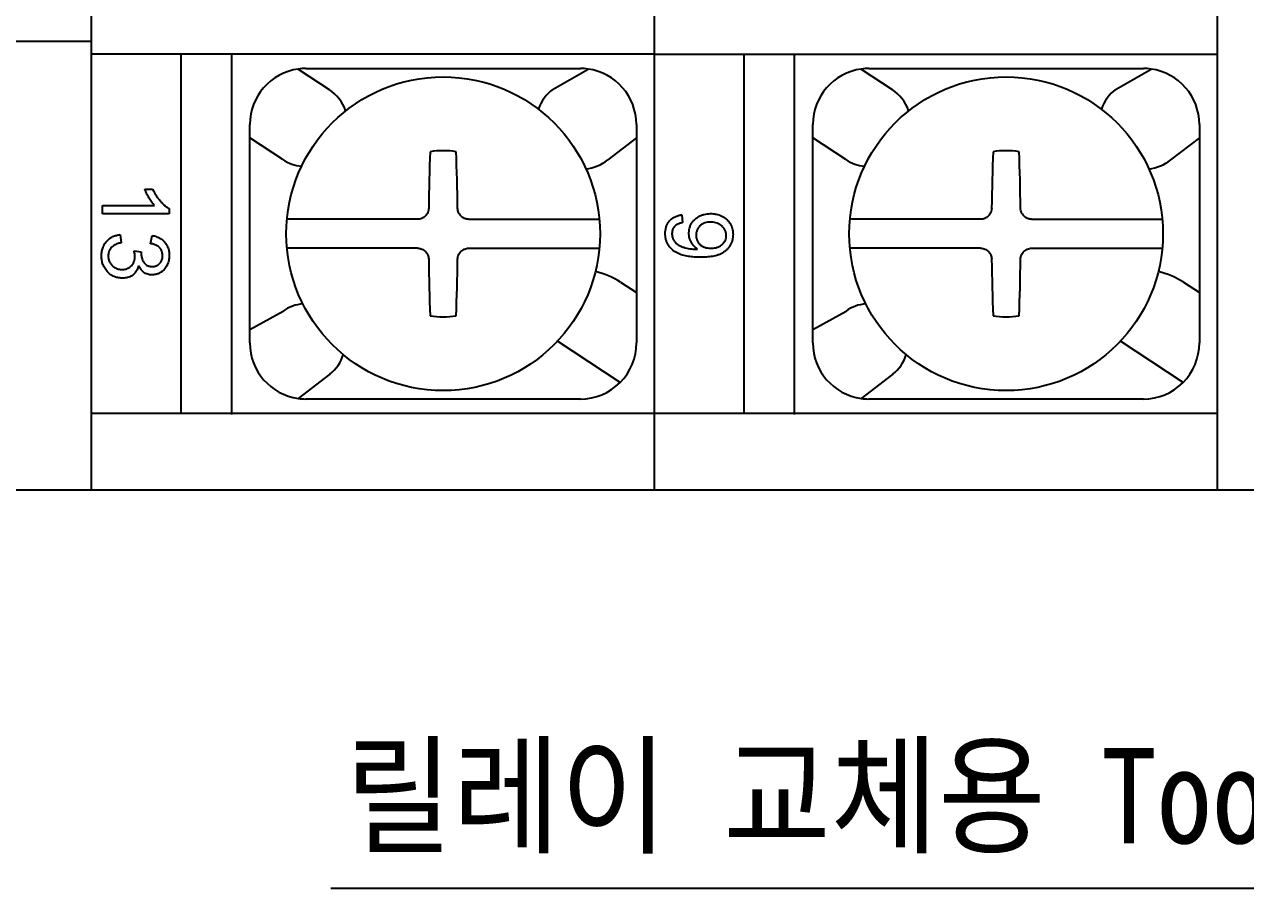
# Model space of a CAD drawing. Header units: millimetres. Extents: x 3555 to 3968, y -1583 to -1296.
# Drawn here: x 3653.43 to 3675.23, y -1439.29 to -1423.87 of the extents above; entities that cross this region are included whole.
import ezdxf

# ---------------------------------------------------------------- set-up
doc = ezdxf.new("R2010")
doc.units = ezdxf.units.MM
doc.styles.add('굴림', font='', dxfattribs={"width": 0.9})
doc.styles.get('굴림').set_extended_font_data('GulimChe')
doc.dimstyles.new('ISO-25', dxfattribs={"dimtxt": 1.7, "dimasz": 2, "dimexe": 1.25, "dimexo": 2, "dimtad": 1, "dimzin": 9, "dimdsep": 46, "dimtxsty": '굴림', "dimcen": 2.5, "dimclrd": 4, "dimclre": 4, "dimclrt": 4, "dimadec": 0, "dimazin": 0, "dimtfac": 1, "dimtmove": 0, "dimatfit": 3, "dimfxl": 1, "dimarcsym": 0})

msp = doc.modelspace()

# ---------------------------------------------------------------- linework, layer by layer
for p, q in [((3674.729, -1432.173), (3674.729, -1400.173)), ((3654.629, -1424.4), (3654.629, -1423.205)), ((3664.679, -1424.399), (3664.679, -1423.206)), ((3654.629, -1424.173), (3648.379, -1424.173)), ((3664.679, -1424.396), (3654.629, -1424.396)), ((3654.629, -1424.411), (3654.629, -1424.4)), ((3654.629, -1424.419), (3654.629, -1424.411)), ((3656.229, -1430.81), (3656.229, -1424.396)), ((3657.129, -1430.83), (3657.129, -1424.396)), ((3664.679, -1430.786), (3664.679, -1424.396)), ((3664.679, -1424.396), (3674.729, -1424.396)), ((3666.279, -1430.793), (3666.279, -1424.396)), ((3667.179, -1430.83), (3667.179, -1424.396)), ((3654.629, -1430.787), (3654.629, -1424.419)), ((3658.316, -1424.662), (3658.867, -1425.027)), ((3658.454, -1424.653), (3663.354, -1424.653)), ((3662.866, -1425.02), (3663.492, -1424.662)), ((3668.366, -1424.662), (3668.917, -1425.027)), ((3668.504, -1424.653), (3673.404, -1424.653)), ((3672.916, -1425.02), (3673.542, -1424.662)), ((3657.454, -1425.891), (3657.454, -1425.653)), ((3664.354, -1425.653), (3664.354, -1425.891)), ((3667.504, -1425.891), (3667.504, -1425.653)), ((3674.404, -1425.653), (3674.404, -1425.891)), ((3658.04, -1426.278), (3657.454, -1425.891)), ((3657.454, -1429.315), (3657.454, -1425.891)), ((3664.354, -1425.891), (3663.841, -1426.286)), ((3664.354, -1425.891), (3664.354, -1428.654)), ((3668.09, -1426.278), (3667.504, -1425.891)), ((3667.504, -1429.315), (3667.504, -1425.891)), ((3674.404, -1425.891), (3673.891, -1426.286)), ((3674.404, -1425.891), (3674.404, -1428.654)), ((3655.577, -1426.81), (3655.718, -1426.81)), ((3654.825, -1427.101), (3655.752, -1427.101)), ((3654.825, -1427.246), (3654.825, -1427.101)), ((3656.015, -1427.246), (3654.825, -1427.246)), ((3656.015, -1427.152), (3656.015, -1427.246)), ((3665.163, -1427.266), (3665.176, -1427.405)), ((3655.138, -1427.619), (3655.157, -1427.765)), ((3655.682, -1427.78), (3655.708, -1427.634)), ((3655.386, -1427.907), (3655.514, -1427.923)), ((3664.071, -1428.467), (3664.354, -1428.654)), ((3674.121, -1428.467), (3674.404, -1428.654)), ((3664.354, -1428.654), (3664.354, -1429.553)), ((3674.404, -1428.654), (3674.404, -1429.553)), ((3657.454, -1429.315), (3658.047, -1428.983)), ((3667.504, -1429.315), (3668.097, -1428.983)), ((3657.454, -1429.553), (3657.454, -1429.315)), ((3667.504, -1429.553), (3667.504, -1429.315)), ((3664.062, -1430.259), (3662.944, -1429.52)), ((3674.112, -1430.259), (3672.994, -1429.52)), ((3658.881, -1430.107), (3658.316, -1430.543)), ((3668.931, -1430.107), (3668.366, -1430.543)), ((3663.354, -1430.553), (3658.454, -1430.553)), ((3673.404, -1430.553), (3668.504, -1430.553)), ((3654.629, -1430.805), (3654.629, -1430.787)), ((3654.629, -1432.173), (3654.629, -1430.805)), ((3674.729, -1430.81), (3654.629, -1430.81)), ((3664.679, -1430.798), (3664.679, -1430.786)), ((3664.679, -1430.804), (3664.679, -1430.798)), ((3664.679, -1430.806), (3664.679, -1430.804)), ((3664.679, -1432.173), (3664.679, -1430.806)), ((3648.379, -1432.173), (3725.629, -1432.173))]:
    msp.add_line(p, q)
at = {"ltscale": 0.3}
for p, q in [((3660.448, -1427.345), (3658.116, -1427.345)), ((3661.359, -1427.345), (3663.692, -1427.345)), ((3670.498, -1427.345), (3668.166, -1427.345)), ((3671.409, -1427.345), (3673.742, -1427.345)), ((3660.448, -1427.861), (3658.116, -1427.861)), ((3661.359, -1427.861), (3663.692, -1427.861)), ((3670.498, -1427.861), (3668.166, -1427.861)), ((3671.409, -1427.861), (3673.742, -1427.861))]:
    msp.add_line(p, q, dxfattribs=at)
for centre in [(3660.904, -1427.603), (3670.954, -1427.603)]:
    msp.add_circle(centre, 2.8)
for centre, radius, start, end in [((3658.454, -1425.653), 1, 97.9442, 180), ((3658.454, -1425.653), 1, 90, 97.9442), ((3663.354, -1425.653), 1, 82.0558, 90), ((3663.354, -1425.653), 1, 0, 82.0558), ((3668.504, -1425.653), 1, 97.9442, 180), ((3668.504, -1425.653), 1, 90, 97.9442), ((3673.404, -1425.653), 1, 82.0558, 90), ((3673.404, -1425.653), 1, 0, 82.0558), ((3658.454, -1425.653), 0.75, 18.9259, 56.5346), ((3663.354, -1425.653), 0.799, 127.6139, 159.8732), ((3668.504, -1425.653), 0.75, 18.9259, 56.5346), ((3673.404, -1425.653), 0.799, 127.6139, 159.8732), ((3660.904, -1427.603), 1.483, 80.9605, 99.0395), ((3670.954, -1427.603), 1.483, 80.9605, 99.0395), ((3658.454, -1425.653), 0.75, 236.5346, 264.0409), ((3663.354, -1425.653), 0.799, 277.163, 307.6139), ((3668.504, -1425.653), 0.75, 236.5346, 264.0409), ((3673.404, -1425.653), 0.799, 277.163, 307.6139), ((3663.354, -1429.553), 1.301, 56.5346, 78.1574), ((3673.404, -1429.553), 1.301, 56.5346, 78.1574), ((3658.454, -1429.553), 0.7, 94.4638, 125.5396), ((3668.504, -1429.553), 0.7, 94.4638, 125.5396), ((3660.904, -1427.603), 1.483, 260.9605, 279.0395), ((3670.954, -1427.603), 1.483, 260.9605, 279.0395), ((3658.454, -1429.553), 1, 180, 262.0558), ((3663.354, -1429.553), 1, 315.0814, 0), ((3668.504, -1429.553), 1, 180, 262.0558), ((3673.404, -1429.553), 1, 315.0814, 0), ((3658.454, -1429.553), 0.7, 307.6139, 342.568), ((3668.504, -1429.553), 0.7, 307.6139, 342.568), ((3663.354, -1429.553), 1, 270, 315.0814), ((3673.404, -1429.553), 1, 270, 315.0814), ((3658.454, -1429.553), 1, 262.0558, 270), ((3668.504, -1429.553), 1, 262.0558, 270)]:
    msp.add_arc(centre, radius, start, end)
for centre, major_axis, start_param, end_param in [((3661.076, -1427.604), (0.039, 4.997), 1.273815, 1.479878), ((3660.732, -1427.604), (0.039, -4.997), 1.661715, 1.867778), ((3671.126, -1427.604), (0.039, 4.997), 1.273815, 1.479878), ((3670.782, -1427.604), (0.039, -4.997), 1.661715, 1.867778), ((3661.076, -1427.601), (-0.039, 4.997), 1.661715, 1.867778), ((3660.732, -1427.601), (-0.039, -4.997), 1.273815, 1.479878), ((3671.126, -1427.601), (-0.039, 4.997), 1.661715, 1.867778), ((3670.782, -1427.601), (-0.039, -4.997), 1.273815, 1.479878)]:
    msp.add_ellipse(centre, major_axis=major_axis, ratio=0.087156, start_param=start_param, end_param=end_param)
for points, knots in [([(3655.752, -1427.101), (3655.733, -1427.08), (3655.715, -1427.058), (3655.682, -1427.011), (3655.667, -1426.987), (3655.638, -1426.938), (3655.624, -1426.913), (3655.599, -1426.862), (3655.587, -1426.837), (3655.577, -1426.81)], [0, 0, 0, 0, 0.25, 0.25, 0.5, 0.5, 0.75, 0.75, 1, 1, 1, 1]), ([(3655.718, -1426.81), (3655.734, -1426.845), (3655.752, -1426.878), (3655.783, -1426.927), (3655.794, -1426.943), (3655.816, -1426.975), (3655.828, -1426.99), (3655.853, -1427.019), (3655.866, -1427.034), (3655.892, -1427.061), (3655.906, -1427.075), (3655.935, -1427.1), (3655.965, -1427.124), (3655.998, -1427.144), (3656.015, -1427.152)], [0, 0, 0, 0, 0.25, 0.25, 0.375, 0.375, 0.5, 0.5, 0.625, 0.625, 0.75, 0.75, 0.875, 1, 1, 1, 1]), ([(3660.646, -1427.147), (3660.645, -1427.16), (3660.644, -1427.173), (3660.64, -1427.191), (3660.638, -1427.198), (3660.634, -1427.21), (3660.632, -1427.216), (3660.625, -1427.234), (3660.619, -1427.245), (3660.604, -1427.266), (3660.596, -1427.277), (3660.578, -1427.295), (3660.568, -1427.303), (3660.552, -1427.314), (3660.546, -1427.317), (3660.535, -1427.323), (3660.529, -1427.326), (3660.511, -1427.334), (3660.499, -1427.337), (3660.474, -1427.343), (3660.461, -1427.344), (3660.448, -1427.345)], [0, 0, 0, 0, 0.125, 0.125, 0.1875, 0.1875, 0.25, 0.25, 0.375, 0.375, 0.5, 0.5, 0.625, 0.625, 0.6875, 0.6875, 0.75, 0.75, 0.875, 0.875, 1, 1, 1, 1]), ([(3661.359, -1427.345), (3661.347, -1427.344), (3661.334, -1427.343), (3661.315, -1427.339), (3661.309, -1427.337), (3661.297, -1427.333), (3661.29, -1427.331), (3661.273, -1427.324), (3661.261, -1427.318), (3661.24, -1427.303), (3661.23, -1427.295), (3661.212, -1427.277), (3661.203, -1427.267), (3661.193, -1427.251), (3661.189, -1427.245), (3661.183, -1427.234), (3661.18, -1427.228), (3661.173, -1427.21), (3661.169, -1427.198), (3661.164, -1427.173), (3661.162, -1427.16), (3661.162, -1427.147)], [0, 0, 0, 0, 0.125, 0.125, 0.1875, 0.1875, 0.25, 0.25, 0.375, 0.375, 0.5, 0.5, 0.625, 0.625, 0.6875, 0.6875, 0.75, 0.75, 0.875, 0.875, 1, 1, 1, 1]), ([(3665.447, -1427.877), (3665.416, -1427.858), (3665.39, -1427.834), (3665.361, -1427.799), (3665.356, -1427.792), (3665.346, -1427.777), (3665.341, -1427.769), (3665.327, -1427.746), (3665.319, -1427.73), (3665.31, -1427.705), (3665.307, -1427.696), (3665.302, -1427.679), (3665.295, -1427.653), (3665.292, -1427.626), (3665.29, -1427.591), (3665.291, -1427.572), (3665.295, -1427.537), (3665.298, -1427.519), (3665.305, -1427.493), (3665.308, -1427.485), (3665.314, -1427.468), (3665.317, -1427.459), (3665.328, -1427.435), (3665.337, -1427.419), (3665.352, -1427.397), (3665.358, -1427.39), (3665.369, -1427.376), (3665.375, -1427.369), (3665.393, -1427.349), (3665.407, -1427.337), (3665.427, -1427.32), (3665.435, -1427.315), (3665.45, -1427.305), (3665.457, -1427.3), (3665.481, -1427.286), (3665.497, -1427.279), (3665.53, -1427.266), (3665.547, -1427.261), (3665.583, -1427.252), (3665.6, -1427.249), (3665.636, -1427.245), (3665.654, -1427.244), (3665.689, -1427.244), (3665.707, -1427.244), (3665.734, -1427.247), (3665.743, -1427.248), (3665.761, -1427.25), (3665.787, -1427.254), (3665.813, -1427.261), (3665.839, -1427.27), (3665.847, -1427.273), (3665.864, -1427.28), (3665.872, -1427.283), (3665.896, -1427.295), (3665.912, -1427.305), (3665.941, -1427.325), (3665.954, -1427.336), (3665.974, -1427.355), (3665.98, -1427.361), (3665.992, -1427.375), (3665.998, -1427.382), (3666.015, -1427.403), (3666.024, -1427.418), (3666.038, -1427.441), (3666.042, -1427.449), (3666.049, -1427.465), (3666.053, -1427.474), (3666.062, -1427.499), (3666.067, -1427.516), (3666.072, -1427.543), (3666.074, -1427.551), (3666.076, -1427.569), (3666.077, -1427.578), (3666.079, -1427.605), (3666.079, -1427.623), (3666.077, -1427.659), (3666.074, -1427.677), (3666.069, -1427.703), (3666.067, -1427.712), (3666.062, -1427.729), (3666.054, -1427.755), (3666.044, -1427.779), (3666.031, -1427.803), (3666.027, -1427.811), (3666.017, -1427.826), (3666.012, -1427.834), (3665.996, -1427.856), (3665.985, -1427.869), (3665.96, -1427.895), (3665.947, -1427.907), (3665.926, -1427.924), (3665.918, -1427.929), (3665.903, -1427.939), (3665.896, -1427.944), (3665.873, -1427.957), (3665.857, -1427.965), (3665.824, -1427.979), (3665.806, -1427.985), (3665.772, -1427.995), (3665.755, -1428), (3665.72, -1428.007), (3665.702, -1428.01), (3665.667, -1428.014), (3665.649, -1428.016), (3665.613, -1428.019), (3665.595, -1428.02), (3665.542, -1428.023), (3665.506, -1428.023), (3665.435, -1428.022), (3665.399, -1428.02), (3665.328, -1428.014), (3665.293, -1428.01), (3665.222, -1427.997), (3665.187, -1427.988), (3665.136, -1427.971), (3665.12, -1427.964), (3665.087, -1427.949), (3665.071, -1427.941), (3665.025, -1427.913), (3664.997, -1427.892), (3664.966, -1427.859), (3664.96, -1427.852), (3664.948, -1427.839), (3664.943, -1427.832), (3664.927, -1427.81), (3664.918, -1427.795), (3664.906, -1427.771), (3664.902, -1427.763), (3664.895, -1427.746), (3664.892, -1427.738), (3664.884, -1427.712), (3664.879, -1427.694), (3664.873, -1427.659), (3664.871, -1427.641), (3664.869, -1427.605), (3664.869, -1427.587), (3664.871, -1427.551), (3664.873, -1427.534), (3664.879, -1427.507), (3664.881, -1427.499), (3664.886, -1427.481), (3664.888, -1427.472), (3664.898, -1427.447), (3664.905, -1427.431), (3664.924, -1427.4), (3664.935, -1427.385), (3664.947, -1427.372)], [0, 0, 0, 0, 0.03125, 0.03125, 0.039062, 0.039062, 0.046875, 0.046875, 0.0625, 0.0625, 0.070312, 0.070312, 0.078125, 0.09375, 0.09375, 0.109375, 0.109375, 0.125, 0.125, 0.132812, 0.132812, 0.140625, 0.140625, 0.15625, 0.15625, 0.164062, 0.164062, 0.171875, 0.171875, 0.1875, 0.1875, 0.195312, 0.195312, 0.203125, 0.203125, 0.21875, 0.21875, 0.234375, 0.234375, 0.25, 0.25, 0.265625, 0.265625, 0.28125, 0.28125, 0.289062, 0.289062, 0.296875, 0.3125, 0.3125, 0.320312, 0.320312, 0.328125, 0.328125, 0.34375, 0.34375, 0.359375, 0.359375, 0.367187, 0.367187, 0.375, 0.375, 0.390625, 0.390625, 0.398437, 0.398437, 0.40625, 0.40625, 0.421875, 0.421875, 0.429687, 0.429687, 0.4375, 0.4375, 0.453125, 0.453125, 0.46875, 0.46875, 0.476562, 0.476562, 0.484375, 0.5, 0.5, 0.507812, 0.507812, 0.515625, 0.515625, 0.53125, 0.53125, 0.546875, 0.546875, 0.554687, 0.554687, 0.5625, 0.5625, 0.578125, 0.578125, 0.59375, 0.59375, 0.609375, 0.609375, 0.625, 0.625, 0.640625, 0.640625, 0.65625, 0.65625, 0.6875, 0.6875, 0.71875, 0.71875, 0.75, 0.75, 0.78125, 0.78125, 0.796875, 0.796875, 0.8125, 0.8125, 0.84375, 0.84375, 0.851562, 0.851562, 0.859375, 0.859375, 0.875, 0.875, 0.882812, 0.882812, 0.890625, 0.890625, 0.90625, 0.90625, 0.921875, 0.921875, 0.9375, 0.9375, 0.953125, 0.953125, 0.960937, 0.960937, 0.96875, 0.96875, 0.984375, 0.984375, 1, 1, 1, 1]), ([(3670.696, -1427.147), (3670.695, -1427.16), (3670.694, -1427.173), (3670.69, -1427.191), (3670.688, -1427.198), (3670.684, -1427.21), (3670.682, -1427.216), (3670.675, -1427.234), (3670.669, -1427.245), (3670.654, -1427.266), (3670.646, -1427.277), (3670.628, -1427.295), (3670.618, -1427.303), (3670.602, -1427.314), (3670.596, -1427.317), (3670.585, -1427.323), (3670.579, -1427.326), (3670.561, -1427.334), (3670.549, -1427.337), (3670.524, -1427.343), (3670.511, -1427.344), (3670.498, -1427.345)], [0, 0, 0, 0, 0.125, 0.125, 0.1875, 0.1875, 0.25, 0.25, 0.375, 0.375, 0.5, 0.5, 0.625, 0.625, 0.6875, 0.6875, 0.75, 0.75, 0.875, 0.875, 1, 1, 1, 1]), ([(3671.409, -1427.345), (3671.397, -1427.344), (3671.384, -1427.343), (3671.365, -1427.339), (3671.359, -1427.337), (3671.347, -1427.333), (3671.34, -1427.331), (3671.323, -1427.324), (3671.311, -1427.318), (3671.29, -1427.303), (3671.28, -1427.295), (3671.262, -1427.277), (3671.253, -1427.267), (3671.243, -1427.251), (3671.239, -1427.245), (3671.233, -1427.234), (3671.23, -1427.228), (3671.223, -1427.21), (3671.219, -1427.198), (3671.214, -1427.173), (3671.212, -1427.16), (3671.212, -1427.147)], [0, 0, 0, 0, 0.125, 0.125, 0.1875, 0.1875, 0.25, 0.25, 0.375, 0.375, 0.5, 0.5, 0.625, 0.625, 0.6875, 0.6875, 0.75, 0.75, 0.875, 0.875, 1, 1, 1, 1]), ([(3664.947, -1427.372), (3664.96, -1427.356), (3664.975, -1427.342), (3665, -1427.324), (3665.008, -1427.318), (3665.026, -1427.308), (3665.035, -1427.303), (3665.063, -1427.29), (3665.083, -1427.283), (3665.113, -1427.275), (3665.123, -1427.273), (3665.143, -1427.269), (3665.153, -1427.267), (3665.163, -1427.266)], [0, 0, 0, 0, 0.25, 0.25, 0.375, 0.375, 0.5, 0.5, 0.75, 0.75, 0.875, 0.875, 1, 1, 1, 1]), ([(3665.176, -1427.405), (3665.158, -1427.409), (3665.14, -1427.413), (3665.113, -1427.422), (3665.104, -1427.425), (3665.087, -1427.433), (3665.079, -1427.437), (3665.063, -1427.447), (3665.055, -1427.453), (3665.041, -1427.465), (3665.034, -1427.472), (3665.023, -1427.486), (3665.017, -1427.494), (3665.008, -1427.511), (3665.004, -1427.519), (3664.998, -1427.537), (3664.995, -1427.546), (3664.992, -1427.564), (3664.99, -1427.574), (3664.989, -1427.593), (3664.989, -1427.602), (3664.989, -1427.621), (3664.99, -1427.63), (3664.993, -1427.649), (3664.995, -1427.658), (3665, -1427.676), (3665.003, -1427.685), (3665.01, -1427.702), (3665.014, -1427.71), (3665.024, -1427.726), (3665.029, -1427.734), (3665.046, -1427.757), (3665.059, -1427.77), (3665.081, -1427.788), (3665.089, -1427.794), (3665.104, -1427.804), (3665.112, -1427.809), (3665.137, -1427.822), (3665.154, -1427.829), (3665.19, -1427.842), (3665.207, -1427.848), (3665.261, -1427.862), (3665.298, -1427.869), (3665.353, -1427.875), (3665.372, -1427.877), (3665.4, -1427.878), (3665.409, -1427.878), (3665.428, -1427.878), (3665.438, -1427.877), (3665.447, -1427.877)], [0, 0, 0, 0, 0.0625, 0.0625, 0.09375, 0.09375, 0.125, 0.125, 0.15625, 0.15625, 0.1875, 0.1875, 0.21875, 0.21875, 0.25, 0.25, 0.28125, 0.28125, 0.3125, 0.3125, 0.34375, 0.34375, 0.375, 0.375, 0.40625, 0.40625, 0.4375, 0.4375, 0.46875, 0.46875, 0.5, 0.5, 0.5625, 0.5625, 0.59375, 0.59375, 0.625, 0.625, 0.6875, 0.6875, 0.75, 0.75, 0.875, 0.875, 0.9375, 0.9375, 0.96875, 0.96875, 1, 1, 1, 1]), ([(3665.879, -1427.465), (3665.866, -1427.454), (3665.853, -1427.444), (3665.832, -1427.431), (3665.825, -1427.427), (3665.81, -1427.42), (3665.802, -1427.416), (3665.779, -1427.408), (3665.763, -1427.403), (3665.73, -1427.397), (3665.714, -1427.395), (3665.68, -1427.393), (3665.664, -1427.393), (3665.631, -1427.396), (3665.614, -1427.398), (3665.582, -1427.406), (3665.566, -1427.412), (3665.544, -1427.422), (3665.536, -1427.426), (3665.522, -1427.435), (3665.515, -1427.44), (3665.502, -1427.45), (3665.496, -1427.455), (3665.484, -1427.467), (3665.478, -1427.473), (3665.462, -1427.492), (3665.453, -1427.506), (3665.441, -1427.528), (3665.438, -1427.535), (3665.432, -1427.551), (3665.429, -1427.559), (3665.423, -1427.583), (3665.421, -1427.599), (3665.419, -1427.633), (3665.419, -1427.649), (3665.423, -1427.674), (3665.424, -1427.682), (3665.428, -1427.698), (3665.431, -1427.706), (3665.44, -1427.73), (3665.447, -1427.744), (3665.467, -1427.772), (3665.478, -1427.785), (3665.49, -1427.796)], [0, 0, 0, 0, 0.0625, 0.0625, 0.09375, 0.09375, 0.125, 0.125, 0.1875, 0.1875, 0.25, 0.25, 0.3125, 0.3125, 0.375, 0.375, 0.4375, 0.4375, 0.46875, 0.46875, 0.5, 0.5, 0.53125, 0.53125, 0.5625, 0.5625, 0.625, 0.625, 0.65625, 0.65625, 0.6875, 0.6875, 0.75, 0.75, 0.8125, 0.8125, 0.84375, 0.84375, 0.875, 0.875, 0.9375, 0.9375, 1, 1, 1, 1]), ([(3665.49, -1427.796), (3665.502, -1427.807), (3665.516, -1427.817), (3665.537, -1427.829), (3665.545, -1427.833), (3665.56, -1427.84), (3665.568, -1427.843), (3665.592, -1427.85), (3665.608, -1427.854), (3665.641, -1427.859), (3665.657, -1427.86), (3665.691, -1427.861), (3665.707, -1427.861), (3665.74, -1427.858), (3665.756, -1427.855), (3665.781, -1427.85), (3665.789, -1427.847), (3665.805, -1427.842), (3665.813, -1427.839), (3665.835, -1427.829), (3665.85, -1427.821), (3665.87, -1427.806), (3665.877, -1427.801), (3665.889, -1427.79), (3665.895, -1427.784), (3665.907, -1427.772), (3665.912, -1427.766), (3665.922, -1427.752), (3665.927, -1427.745), (3665.939, -1427.723), (3665.946, -1427.708), (3665.953, -1427.684), (3665.955, -1427.676), (3665.957, -1427.659), (3665.958, -1427.651), (3665.959, -1427.626), (3665.957, -1427.609), (3665.953, -1427.584), (3665.951, -1427.576), (3665.946, -1427.56), (3665.943, -1427.552), (3665.932, -1427.53), (3665.923, -1427.515), (3665.908, -1427.495), (3665.903, -1427.489), (3665.891, -1427.477), (3665.885, -1427.471), (3665.879, -1427.465)], [0, 0, 0, 0, 0.0625, 0.0625, 0.09375, 0.09375, 0.125, 0.125, 0.1875, 0.1875, 0.25, 0.25, 0.3125, 0.3125, 0.375, 0.375, 0.40625, 0.40625, 0.4375, 0.4375, 0.5, 0.5, 0.53125, 0.53125, 0.5625, 0.5625, 0.59375, 0.59375, 0.625, 0.625, 0.6875, 0.6875, 0.71875, 0.71875, 0.75, 0.75, 0.8125, 0.8125, 0.84375, 0.84375, 0.875, 0.875, 0.9375, 0.9375, 0.96875, 0.96875, 1, 1, 1, 1]), ([(3654.897, -1427.737), (3654.913, -1427.72), (3654.929, -1427.704), (3654.957, -1427.684), (3654.966, -1427.677), (3654.986, -1427.665), (3654.996, -1427.66), (3655.016, -1427.65), (3655.027, -1427.646), (3655.048, -1427.638), (3655.059, -1427.634), (3655.093, -1427.626), (3655.115, -1427.622), (3655.138, -1427.619)], [0, 0, 0, 0, 0.25, 0.25, 0.375, 0.375, 0.5, 0.5, 0.625, 0.625, 0.75, 0.75, 1, 1, 1, 1]), ([(3655.708, -1427.634), (3655.736, -1427.639), (3655.762, -1427.646), (3655.801, -1427.66), (3655.814, -1427.666), (3655.833, -1427.675), (3655.839, -1427.678), (3655.851, -1427.685), (3655.857, -1427.689), (3655.887, -1427.708), (3655.908, -1427.726), (3655.936, -1427.757), (3655.945, -1427.768), (3655.961, -1427.79), (3655.968, -1427.802), (3655.981, -1427.827), (3655.987, -1427.84), (3655.997, -1427.866), (3656.001, -1427.88), (3656.007, -1427.907), (3656.01, -1427.92), (3656.013, -1427.948), (3656.014, -1427.962), (3656.016, -1428.004), (3656.014, -1428.032), (3656.007, -1428.073), (3656.004, -1428.087), (3655.997, -1428.114), (3655.992, -1428.127), (3655.977, -1428.166), (3655.964, -1428.19), (3655.939, -1428.225), (3655.93, -1428.235), (3655.911, -1428.256), (3655.901, -1428.265), (3655.879, -1428.282), (3655.867, -1428.29), (3655.843, -1428.304), (3655.824, -1428.314), (3655.804, -1428.321), (3655.791, -1428.325), (3655.784, -1428.327), (3655.763, -1428.332), (3655.75, -1428.335), (3655.722, -1428.337), (3655.708, -1428.338), (3655.687, -1428.337), (3655.68, -1428.336), (3655.666, -1428.334), (3655.645, -1428.331), (3655.625, -1428.325), (3655.599, -1428.314), (3655.587, -1428.308), (3655.563, -1428.293), (3655.551, -1428.285), (3655.53, -1428.267), (3655.52, -1428.256), (3655.502, -1428.235), (3655.494, -1428.223), (3655.48, -1428.2), (3655.473, -1428.187), (3655.467, -1428.174)], [0, 0, 0, 0, 0.0625, 0.0625, 0.09375, 0.09375, 0.109375, 0.109375, 0.125, 0.125, 0.1875, 0.1875, 0.21875, 0.21875, 0.25, 0.25, 0.28125, 0.28125, 0.3125, 0.3125, 0.34375, 0.34375, 0.375, 0.375, 0.4375, 0.4375, 0.46875, 0.46875, 0.5, 0.5, 0.5625, 0.5625, 0.59375, 0.59375, 0.625, 0.625, 0.65625, 0.65625, 0.6875, 0.703125, 0.703125, 0.71875, 0.71875, 0.75, 0.75, 0.78125, 0.78125, 0.796875, 0.796875, 0.8125, 0.84375, 0.84375, 0.875, 0.875, 0.90625, 0.90625, 0.9375, 0.9375, 0.96875, 0.96875, 1, 1, 1, 1]), ([(3655.467, -1428.174), (3655.461, -1428.201), (3655.452, -1428.226), (3655.433, -1428.262), (3655.426, -1428.274), (3655.41, -1428.295), (3655.402, -1428.305), (3655.383, -1428.324), (3655.372, -1428.333), (3655.351, -1428.349), (3655.339, -1428.356), (3655.315, -1428.368), (3655.303, -1428.373), (3655.277, -1428.382), (3655.264, -1428.386), (3655.225, -1428.394), (3655.198, -1428.396), (3655.144, -1428.395), (3655.117, -1428.392), (3655.078, -1428.383), (3655.065, -1428.38), (3655.039, -1428.371), (3655.027, -1428.365), (3654.991, -1428.348), (3654.969, -1428.333), (3654.937, -1428.307), (3654.927, -1428.298), (3654.909, -1428.279), (3654.9, -1428.269), (3654.883, -1428.248), (3654.875, -1428.237), (3654.86, -1428.214), (3654.84, -1428.179), (3654.826, -1428.142), (3654.816, -1428.103), (3654.813, -1428.09), (3654.808, -1428.063), (3654.807, -1428.05), (3654.805, -1428.023), (3654.804, -1428.01), (3654.804, -1427.983), (3654.805, -1427.97), (3654.807, -1427.943), (3654.809, -1427.929), (3654.813, -1427.903), (3654.819, -1427.877), (3654.828, -1427.852), (3654.838, -1427.827), (3654.844, -1427.814), (3654.863, -1427.779), (3654.879, -1427.757), (3654.897, -1427.737)], [0, 0, 0, 0, 0.0625, 0.0625, 0.09375, 0.09375, 0.125, 0.125, 0.15625, 0.15625, 0.1875, 0.1875, 0.21875, 0.21875, 0.25, 0.25, 0.3125, 0.3125, 0.375, 0.375, 0.40625, 0.40625, 0.4375, 0.4375, 0.5, 0.5, 0.53125, 0.53125, 0.5625, 0.5625, 0.59375, 0.59375, 0.625, 0.6875, 0.6875, 0.71875, 0.71875, 0.75, 0.75, 0.78125, 0.78125, 0.8125, 0.8125, 0.84375, 0.84375, 0.875, 0.90625, 0.90625, 0.9375, 0.9375, 1, 1, 1, 1]), ([(3655.157, -1427.765), (3655.133, -1427.77), (3655.108, -1427.776), (3655.073, -1427.789), (3655.061, -1427.794), (3655.038, -1427.805), (3655.027, -1427.811), (3655.006, -1427.826), (3654.996, -1427.833), (3654.982, -1427.847), (3654.978, -1427.852), (3654.97, -1427.861), (3654.966, -1427.866), (3654.955, -1427.882), (3654.949, -1427.893), (3654.941, -1427.91), (3654.939, -1427.916), (3654.934, -1427.928), (3654.933, -1427.934), (3654.928, -1427.953), (3654.926, -1427.965), (3654.924, -1427.991), (3654.924, -1428.004), (3654.926, -1428.023), (3654.926, -1428.029), (3654.928, -1428.042), (3654.929, -1428.048), (3654.933, -1428.067), (3654.937, -1428.079), (3654.947, -1428.102), (3654.952, -1428.113), (3654.962, -1428.13), (3654.966, -1428.135), (3654.973, -1428.145), (3654.977, -1428.15), (3654.99, -1428.165), (3654.999, -1428.174), (3655.013, -1428.186), (3655.018, -1428.19), (3655.028, -1428.198), (3655.033, -1428.202), (3655.05, -1428.212), (3655.061, -1428.217), (3655.084, -1428.227), (3655.096, -1428.231), (3655.121, -1428.237), (3655.134, -1428.239), (3655.159, -1428.241), (3655.172, -1428.241), (3655.197, -1428.24), (3655.21, -1428.239), (3655.235, -1428.234), (3655.247, -1428.231), (3655.271, -1428.222), (3655.282, -1428.217), (3655.299, -1428.207), (3655.304, -1428.203), (3655.314, -1428.196), (3655.319, -1428.192), (3655.334, -1428.18), (3655.343, -1428.17), (3655.355, -1428.156), (3655.359, -1428.151), (3655.366, -1428.14), (3655.37, -1428.135), (3655.379, -1428.118), (3655.387, -1428.101), (3655.393, -1428.083), (3655.396, -1428.07), (3655.397, -1428.064), (3655.401, -1428.045), (3655.402, -1428.033), (3655.402, -1428.013), (3655.402, -1428.007), (3655.402, -1427.994), (3655.402, -1427.988), (3655.399, -1427.969), (3655.397, -1427.956), (3655.392, -1427.931), (3655.389, -1427.919), (3655.386, -1427.907)], [0, 0, 0, 0, 0.0625, 0.0625, 0.09375, 0.09375, 0.125, 0.125, 0.15625, 0.15625, 0.171875, 0.171875, 0.1875, 0.1875, 0.21875, 0.21875, 0.234375, 0.234375, 0.25, 0.25, 0.28125, 0.28125, 0.3125, 0.3125, 0.328125, 0.328125, 0.34375, 0.34375, 0.375, 0.375, 0.40625, 0.40625, 0.421875, 0.421875, 0.4375, 0.4375, 0.46875, 0.46875, 0.484375, 0.484375, 0.5, 0.5, 0.53125, 0.53125, 0.5625, 0.5625, 0.59375, 0.59375, 0.625, 0.625, 0.65625, 0.65625, 0.6875, 0.6875, 0.71875, 0.71875, 0.734375, 0.734375, 0.75, 0.75, 0.78125, 0.78125, 0.796875, 0.796875, 0.8125, 0.8125, 0.84375, 0.859375, 0.859375, 0.875, 0.875, 0.90625, 0.90625, 0.921875, 0.921875, 0.9375, 0.9375, 0.96875, 0.96875, 1, 1, 1, 1]), ([(3655.514, -1427.923), (3655.513, -1427.928), (3655.513, -1427.933), (3655.512, -1427.944), (3655.512, -1427.949), (3655.512, -1427.965), (3655.513, -1427.975), (3655.516, -1427.996), (3655.517, -1428.006), (3655.522, -1428.027), (3655.525, -1428.037), (3655.532, -1428.057), (3655.535, -1428.066), (3655.544, -1428.085), (3655.549, -1428.095), (3655.56, -1428.113), (3655.566, -1428.122), (3655.576, -1428.134), (3655.579, -1428.138), (3655.587, -1428.145), (3655.591, -1428.149), (3655.603, -1428.158), (3655.612, -1428.164), (3655.631, -1428.174), (3655.641, -1428.177), (3655.661, -1428.183), (3655.672, -1428.185), (3655.692, -1428.187), (3655.703, -1428.188), (3655.724, -1428.188), (3655.734, -1428.187), (3655.755, -1428.183), (3655.765, -1428.181), (3655.78, -1428.176), (3655.785, -1428.174), (3655.795, -1428.169), (3655.799, -1428.167), (3655.813, -1428.159), (3655.822, -1428.153), (3655.834, -1428.143), (3655.838, -1428.139), (3655.845, -1428.131), (3655.849, -1428.128), (3655.859, -1428.115), (3655.865, -1428.107), (3655.875, -1428.089), (3655.88, -1428.079), (3655.887, -1428.059), (3655.889, -1428.049), (3655.893, -1428.028), (3655.894, -1428.018), (3655.896, -1427.997), (3655.895, -1427.986), (3655.894, -1427.965), (3655.893, -1427.955), (3655.889, -1427.939), (3655.888, -1427.934), (3655.885, -1427.924), (3655.88, -1427.909), (3655.873, -1427.895), (3655.865, -1427.881), (3655.862, -1427.877), (3655.856, -1427.868), (3655.853, -1427.864), (3655.842, -1427.852), (3655.835, -1427.845), (3655.823, -1427.835), (3655.819, -1427.831), (3655.81, -1427.825), (3655.806, -1427.822), (3655.792, -1427.814), (3655.783, -1427.809), (3655.764, -1427.801), (3655.754, -1427.797), (3655.723, -1427.787), (3655.703, -1427.783), (3655.682, -1427.78)], [0, 0, 0, 0, 0.015625, 0.015625, 0.03125, 0.03125, 0.0625, 0.0625, 0.09375, 0.09375, 0.125, 0.125, 0.15625, 0.15625, 0.1875, 0.1875, 0.21875, 0.21875, 0.234375, 0.234375, 0.25, 0.25, 0.28125, 0.28125, 0.3125, 0.3125, 0.34375, 0.34375, 0.375, 0.375, 0.40625, 0.40625, 0.4375, 0.4375, 0.453125, 0.453125, 0.46875, 0.46875, 0.5, 0.5, 0.515625, 0.515625, 0.53125, 0.53125, 0.5625, 0.5625, 0.59375, 0.59375, 0.625, 0.625, 0.65625, 0.65625, 0.6875, 0.6875, 0.71875, 0.71875, 0.734375, 0.734375, 0.75, 0.78125, 0.78125, 0.796875, 0.796875, 0.8125, 0.8125, 0.84375, 0.84375, 0.859375, 0.859375, 0.875, 0.875, 0.90625, 0.90625, 0.9375, 0.9375, 1, 1, 1, 1]), ([(3660.448, -1427.861), (3660.461, -1427.861), (3660.474, -1427.862), (3660.492, -1427.866), (3660.499, -1427.868), (3660.511, -1427.872), (3660.517, -1427.874), (3660.535, -1427.882), (3660.546, -1427.888), (3660.568, -1427.902), (3660.578, -1427.91), (3660.596, -1427.929), (3660.604, -1427.939), (3660.615, -1427.955), (3660.618, -1427.96), (3660.624, -1427.972), (3660.627, -1427.977), (3660.635, -1427.995), (3660.639, -1428.007), (3660.644, -1428.033), (3660.645, -1428.045), (3660.646, -1428.058)], [0, 0, 0, 0, 0.125, 0.125, 0.1875, 0.1875, 0.25, 0.25, 0.375, 0.375, 0.5, 0.5, 0.625, 0.625, 0.6875, 0.6875, 0.75, 0.75, 0.875, 0.875, 1, 1, 1, 1]), ([(3661.162, -1428.058), (3661.162, -1428.045), (3661.164, -1428.033), (3661.168, -1428.014), (3661.169, -1428.008), (3661.173, -1427.995), (3661.175, -1427.989), (3661.183, -1427.971), (3661.189, -1427.96), (3661.203, -1427.939), (3661.212, -1427.929), (3661.23, -1427.911), (3661.24, -1427.902), (3661.256, -1427.892), (3661.261, -1427.888), (3661.273, -1427.882), (3661.278, -1427.879), (3661.296, -1427.872), (3661.308, -1427.868), (3661.334, -1427.862), (3661.347, -1427.861), (3661.359, -1427.861)], [0, 0, 0, 0, 0.125, 0.125, 0.1875, 0.1875, 0.25, 0.25, 0.375, 0.375, 0.5, 0.5, 0.625, 0.625, 0.6875, 0.6875, 0.75, 0.75, 0.875, 0.875, 1, 1, 1, 1]), ([(3670.498, -1427.861), (3670.511, -1427.861), (3670.524, -1427.862), (3670.542, -1427.866), (3670.549, -1427.868), (3670.561, -1427.872), (3670.567, -1427.874), (3670.585, -1427.882), (3670.596, -1427.888), (3670.618, -1427.902), (3670.628, -1427.91), (3670.646, -1427.929), (3670.654, -1427.939), (3670.665, -1427.955), (3670.668, -1427.96), (3670.674, -1427.972), (3670.677, -1427.977), (3670.685, -1427.995), (3670.689, -1428.007), (3670.694, -1428.033), (3670.695, -1428.045), (3670.696, -1428.058)], [0, 0, 0, 0, 0.125, 0.125, 0.1875, 0.1875, 0.25, 0.25, 0.375, 0.375, 0.5, 0.5, 0.625, 0.625, 0.6875, 0.6875, 0.75, 0.75, 0.875, 0.875, 1, 1, 1, 1]), ([(3671.212, -1428.058), (3671.212, -1428.045), (3671.214, -1428.033), (3671.218, -1428.014), (3671.219, -1428.008), (3671.223, -1427.995), (3671.225, -1427.989), (3671.233, -1427.971), (3671.239, -1427.96), (3671.253, -1427.939), (3671.262, -1427.929), (3671.28, -1427.911), (3671.29, -1427.902), (3671.306, -1427.892), (3671.311, -1427.888), (3671.323, -1427.882), (3671.328, -1427.879), (3671.346, -1427.872), (3671.358, -1427.868), (3671.384, -1427.862), (3671.397, -1427.861), (3671.409, -1427.861)], [0, 0, 0, 0, 0.125, 0.125, 0.1875, 0.1875, 0.25, 0.25, 0.375, 0.375, 0.5, 0.5, 0.625, 0.625, 0.6875, 0.6875, 0.75, 0.75, 0.875, 0.875, 1, 1, 1, 1])]:
    msp.add_open_spline(points, degree=3, knots=knots)

# ---------------------------------------------------------------- texts
at = {"color": 4, "insert": (3659.155, -1438.667), "char_height": 1.7, "attachment_point": 7, "style": '굴림'}
msp.add_mtext('{\\fGulimChe|b0|i0|c129|p49;릴레이 교체용 Tool}', dxfattribs=at)

# ---------------------------------------------------------------- leaders
at = {"ltscale": 0.3}
msp.add_leader([(3685.443, -1428.213), (3680.742, -1439.292), (3658.896, -1439.292)], dimstyle='ISO-25', override={"dimasz": 2}, dxfattribs=at)

doc.saveas('drawing.dxf')
